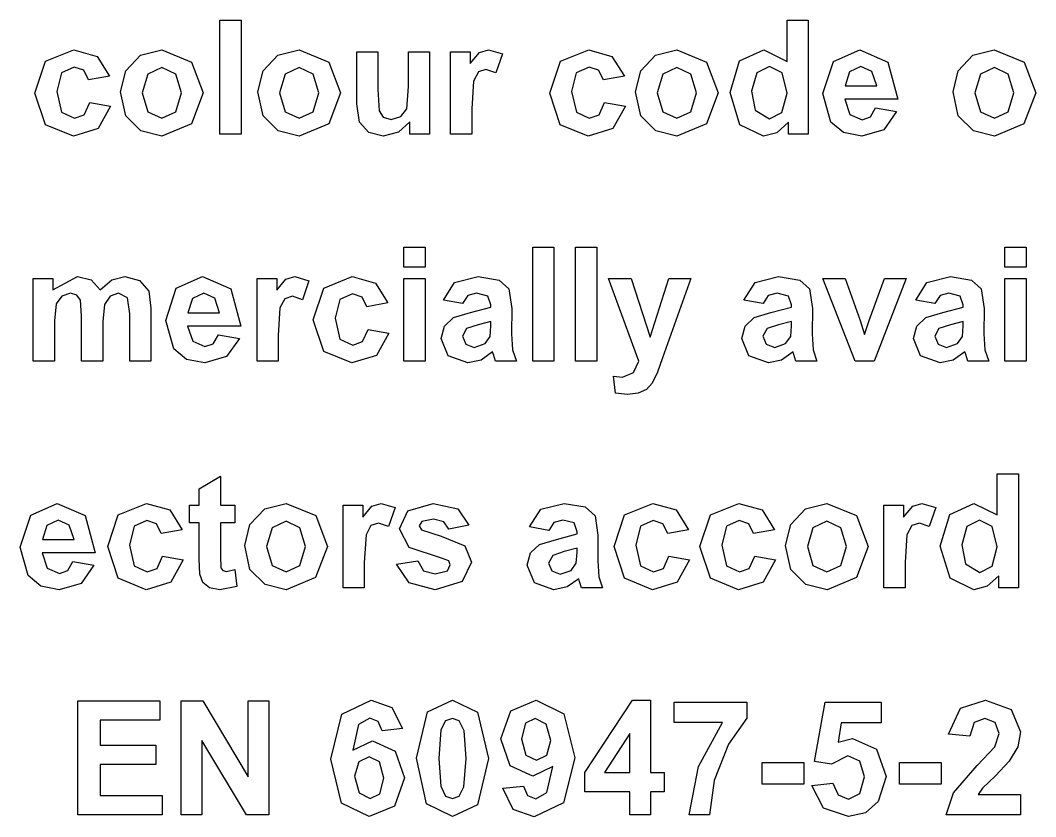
# Model space of a CAD drawing. Extents: x 22 to 299, y 7 to 289.
# Drawn here: x 174.45 to 192.45, y 126.12 to 140.24 of the extents above; entities that cross this region are included whole.
import ezdxf

# ---------------------------------------------------------------- set-up
doc = ezdxf.new("R2010")
doc.units = 0

msp = doc.modelspace()

# ---------------------------------------------------------------- linework, layer by layer
at = {"layer": 'Layer 1'}
for p, q in [((177.991035, 138.224), (177.991035, 140.244202)), ((177.991035, 140.244202), (178.366646, 140.244202)), ((178.366646, 140.244202), (178.366646, 138.224)), ((188.044354, 139.516598), (188.044354, 140.244202)), ((188.044354, 140.244202), (188.419965, 140.244202)), ((188.419965, 140.244202), (188.419965, 138.224)), ((174.89924, 139.517976), (175.401838, 139.720548)), ((175.401838, 139.720548), (175.813539, 139.604793)), ((176.584395, 139.625463), (176.962679, 139.720548)), ((176.962679, 139.720548), (177.490673, 139.504196)), ((179.018077, 139.625463), (179.396361, 139.720548)), ((179.396361, 139.720548), (179.924355, 139.504196)), ((180.416697, 138.761434), (180.416697, 139.687475)), ((180.416697, 139.687475), (180.792308, 139.687475)), ((180.792308, 139.687475), (180.792308, 139.014993)), ((181.332334, 139.070114), (181.332334, 139.687475)), ((181.332334, 139.687475), (181.707945, 139.687475)), ((181.707945, 139.687475), (181.707945, 138.224)), ((182.081319, 138.224), (182.081319, 139.687475)), ((182.081319, 139.687475), (182.430197, 139.687475)), ((182.430197, 139.687475), (182.430197, 139.479391)), ((182.430197, 139.479391), (182.5906, 139.673695)), ((182.5906, 139.673695), (182.753677, 139.720548)), ((182.753677, 139.720548), (183.000965, 139.647512)), ((184.02623, 139.517976), (184.528827, 139.720548)), ((184.528827, 139.720548), (184.940529, 139.604793)), ((185.711384, 139.625463), (186.089669, 139.720548)), ((186.089669, 139.720548), (186.617663, 139.504196)), ((187.203573, 139.526245), (187.632652, 139.720548)), ((187.632652, 139.720548), (188.044354, 139.516598)), ((188.865523, 139.513842), (189.332029, 139.720548)), ((189.332029, 139.720548), (189.831952, 139.504196)), ((191.339789, 139.625463), (191.718074, 139.720548)), ((191.718074, 139.720548), (192.246068, 139.504196)), ((174.71344, 138.954359), (174.89924, 139.517976)), ((175.813539, 139.604793), (176.034094, 139.254771)), ((176.323739, 139.349856), (176.584395, 139.625463)), ((177.490673, 139.504196), (177.696524, 138.959872)), ((178.757421, 139.349856), (179.018077, 139.625463)), ((179.924355, 139.504196), (180.130206, 138.959872)), ((183.000965, 139.647512), (182.884673, 139.309893)), ((183.84043, 138.954359), (184.02623, 139.517976)), ((184.940529, 139.604793), (185.161084, 139.254771)), ((185.450729, 139.349856), (185.711384, 139.625463)), ((186.617663, 139.504196), (186.823514, 138.959872)), ((187.033813, 138.96125), (187.203573, 139.526245)), ((188.681059, 138.944713), (188.865523, 139.513842)), ((189.831952, 139.504196), (190.007059, 138.844116)), ((191.079134, 139.349856), (191.339789, 139.625463)), ((192.246068, 139.504196), (192.451919, 138.959872)), ((175.182619, 139.315405), (175.099744, 138.98192)), ((175.407184, 139.416002), (175.182619, 139.315405)), ((175.578281, 139.358124), (175.407184, 139.416002)), ((175.663829, 139.18587), (175.578281, 139.358124)), ((176.231507, 138.976408), (176.323739, 139.349856)), ((176.964016, 139.404977), (176.716727, 139.289222)), ((177.209967, 139.289222), (176.964016, 139.404977)), ((178.66519, 138.976408), (178.757421, 139.349856)), ((179.397698, 139.404977), (179.150409, 139.289222)), ((179.643649, 139.289222), (179.397698, 139.404977)), ((182.57456, 139.327807), (182.487674, 139.166577)), ((182.708229, 139.373283), (182.57456, 139.327807)), ((182.884673, 139.309893), (182.708229, 139.373283)), ((184.30961, 139.315405), (184.226734, 138.98192)), ((184.534174, 139.416002), (184.30961, 139.315405)), ((184.705271, 139.358124), (184.534174, 139.416002)), ((184.790819, 139.18587), (184.705271, 139.358124)), ((185.358497, 138.976408), (185.450729, 139.349856)), ((186.091006, 139.404977), (185.843717, 139.289222)), ((186.336957, 139.289222), (186.091006, 139.404977)), ((187.507003, 139.314027), (187.417444, 138.987432)), ((187.731568, 139.42427), (187.507003, 139.314027)), ((187.957469, 139.312649), (187.731568, 139.42427)), ((188.045691, 138.950225), (187.957469, 139.312649)), ((189.151577, 139.331941), (189.072712, 139.081139)), ((189.354755, 139.42427), (189.151577, 139.331941)), ((189.549912, 139.336076), (189.354755, 139.42427)), ((189.634124, 139.081139), (189.549912, 139.336076)), ((190.986902, 138.976408), (191.079134, 139.349856)), ((191.71941, 139.404977), (191.472122, 139.289222)), ((191.965362, 139.289222), (191.71941, 139.404977)), ((176.034094, 139.254771), (175.663829, 139.18587)), ((176.034094, 139.254771), (176.034094, 139.254771)), ((176.716727, 139.289222), (176.616475, 138.955737)), ((177.31022, 138.958494), (177.209967, 139.289222)), ((179.150409, 139.289222), (179.050157, 138.955737)), ((179.743902, 138.958494), (179.643649, 139.289222)), ((182.487674, 139.166577), (182.45693, 138.675996)), ((185.161084, 139.254771), (184.790819, 139.18587)), ((185.161084, 139.254771), (185.161084, 139.254771)), ((185.843717, 139.289222), (185.743465, 138.955737)), ((186.437209, 138.958494), (186.336957, 139.289222)), ((191.472122, 139.289222), (191.37187, 138.955737)), ((192.065614, 138.958494), (191.965362, 139.289222)), ((174.897904, 138.393499), (174.71344, 138.954359)), ((175.099744, 138.98192), (175.183956, 138.613984)), ((176.323739, 138.547839), (176.231507, 138.976408)), ((176.231507, 138.976408), (176.231507, 138.976408)), ((176.616475, 138.955737), (176.716727, 138.622253)), ((176.616475, 138.955737), (176.616475, 138.955737)), ((177.209967, 138.622253), (177.31022, 138.958494)), ((177.696524, 138.959872), (177.488, 138.408657)), ((178.757421, 138.547839), (178.66519, 138.976408)), ((178.66519, 138.976408), (178.66519, 138.976408)), ((179.050157, 138.955737), (179.150409, 138.622253)), ((179.050157, 138.955737), (179.050157, 138.955737)), ((179.643649, 138.622253), (179.743902, 138.958494)), ((180.130206, 138.959872), (179.921682, 138.408657)), ((180.792308, 139.014993), (180.81236, 138.636033)), ((181.304263, 138.674618), (181.332334, 139.070114)), ((184.024893, 138.393499), (183.84043, 138.954359)), ((184.226734, 138.98192), (184.310946, 138.613984)), ((185.450729, 138.547839), (185.358497, 138.976408)), ((185.358497, 138.976408), (185.358497, 138.976408)), ((185.743465, 138.955737), (185.843717, 138.622253)), ((185.743465, 138.955737), (185.743465, 138.955737)), ((186.336957, 138.622253), (186.437209, 138.958494)), ((186.823514, 138.959872), (186.61499, 138.408657)), ((187.207584, 138.393499), (187.033813, 138.96125)), ((187.417444, 138.987432), (187.480269, 138.648435)), ((187.417444, 138.987432), (187.417444, 138.987432)), ((187.954796, 138.60985), (188.045691, 138.950225)), ((189.072712, 139.081139), (189.634124, 139.081139)), ((191.079134, 138.547839), (190.986902, 138.976408)), ((190.986902, 138.976408), (190.986902, 138.976408)), ((191.37187, 138.955737), (191.472122, 138.622253)), ((191.37187, 138.955737), (191.37187, 138.955737)), ((191.965362, 138.622253), (192.065614, 138.958494)), ((192.451919, 138.959872), (192.243395, 138.408657)), ((175.587638, 138.568509), (175.68388, 138.784861)), ((175.68388, 138.784861), (176.052807, 138.720093)), ((184.714628, 138.568509), (184.81087, 138.784861)), ((184.81087, 138.784861), (185.179797, 138.720093)), ((188.821412, 138.440352), (188.681059, 138.944713)), ((190.007059, 138.844116), (189.066027, 138.844116)), ((189.066027, 138.844116), (189.156922, 138.575399)), ((175.183956, 138.613984), (175.412531, 138.506498)), ((176.052807, 138.720093), (175.832253, 138.324597)), ((176.716727, 138.622253), (176.964016, 138.506498)), ((176.964016, 138.506498), (177.209967, 138.622253)), ((179.150409, 138.622253), (179.397698, 138.506498)), ((179.397698, 138.506498), (179.643649, 138.622253)), ((180.467491, 138.437596), (180.416697, 138.761434)), ((180.81236, 138.636033), (180.888551, 138.52579)), ((181.200001, 138.53957), (181.304263, 138.674618)), ((182.45693, 138.675996), (182.456931, 138.224)), ((184.310946, 138.613984), (184.539521, 138.506498)), ((185.179797, 138.720093), (184.959243, 138.324597)), ((185.843717, 138.622253), (186.091006, 138.506498)), ((186.091006, 138.506498), (186.336957, 138.622253)), ((187.480269, 138.648435), (187.734241, 138.496851)), ((187.734241, 138.496851), (187.954796, 138.60985)), ((189.521839, 138.529924), (189.612735, 138.689776)), ((189.612735, 138.689776), (189.987009, 138.625009)), ((189.612735, 138.689776), (189.612735, 138.689776)), ((189.987009, 138.625009), (189.758434, 138.30117)), ((191.472122, 138.622253), (191.71941, 138.506498)), ((191.71941, 138.506498), (191.965362, 138.622253)), ((175.412531, 138.506498), (175.587638, 138.568509)), ((176.592415, 138.281878), (176.323739, 138.547839)), ((177.488, 138.408657), (176.965352, 138.190927)), ((179.026097, 138.281878), (178.757421, 138.547839)), ((179.921682, 138.408657), (179.399034, 138.190927)), ((180.631905, 138.255695), (180.467491, 138.437596)), ((180.888551, 138.52579), (181.027568, 138.485827)), ((181.027568, 138.485827), (181.200001, 138.53957)), ((181.359066, 138.443108), (181.154552, 138.258451)), ((181.359066, 138.224), (181.359066, 138.443108)), ((184.539521, 138.506498), (184.714628, 138.568509)), ((185.719405, 138.281878), (185.450729, 138.547839)), ((186.61499, 138.408657), (186.092342, 138.190927)), ((188.071088, 138.438974), (187.865237, 138.251561)), ((188.071088, 138.224), (188.071088, 138.438974)), ((189.047313, 138.253283), (188.821412, 138.440352)), ((189.156922, 138.575399), (189.373466, 138.480315)), ((189.373466, 138.480315), (189.521839, 138.529924)), ((191.347809, 138.281878), (191.079134, 138.547839)), ((192.243395, 138.408657), (191.720747, 138.190927)), ((175.395154, 138.190927), (174.897904, 138.393499)), ((175.832253, 138.324597), (175.395154, 138.190927)), ((176.965352, 138.190927), (176.592415, 138.281878)), ((179.399034, 138.190927), (179.026097, 138.281878)), ((180.88855, 138.190927), (180.631905, 138.255695)), ((181.154552, 138.258451), (180.88855, 138.190927)), ((184.522144, 138.190927), (184.024893, 138.393499)), ((184.959243, 138.324597), (184.522144, 138.190927)), ((186.092342, 138.190927), (185.719405, 138.281878)), ((187.627305, 138.190927), (187.207584, 138.393499)), ((187.865237, 138.251561), (187.627305, 138.190927)), ((189.369456, 138.190927), (189.047313, 138.253283)), ((189.758434, 138.30117), (189.369456, 138.190927)), ((191.720747, 138.190927), (191.347809, 138.281878)), ((178.366646, 138.224), (177.991035, 138.224)), ((181.707945, 138.224), (181.359066, 138.224)), ((182.456931, 138.224), (182.081319, 138.224)), ((188.419965, 138.224), (188.071088, 138.224)), ((181.25264, 135.864912), (181.25264, 136.223202)), ((181.25264, 136.223202), (181.628251, 136.223202)), ((181.628251, 136.223202), (181.628251, 135.864912)), ((183.535756, 134.203), (183.535756, 136.223202)), ((183.535756, 136.223202), (183.911367, 136.223202)), ((183.911367, 136.223202), (183.911367, 134.203)), ((184.296795, 134.203), (184.296795, 136.223202)), ((184.296795, 136.223202), (184.672406, 136.223202)), ((184.672406, 136.223202), (184.672406, 134.203)), ((191.907182, 135.864912), (191.907182, 136.223202)), ((191.907182, 136.223202), (192.282793, 136.223202)), ((192.282793, 136.223202), (192.282793, 135.864912)), ((181.628251, 135.864912), (181.25264, 135.864912)), ((192.282793, 135.864912), (191.907182, 135.864912)), ((174.681824, 134.203), (174.681825, 135.666475)), ((174.681825, 135.666475), (175.028029, 135.666475)), ((175.028029, 135.46666), (175.470475, 135.699548)), ((175.028029, 135.666475), (175.028029, 135.46666)), ((175.470475, 135.699548), (175.70707, 135.64167)), ((175.70707, 135.64167), (175.871483, 135.46666)), ((175.871483, 135.46666), (176.073324, 135.64167)), ((176.073324, 135.64167), (176.304572, 135.699548)), ((176.304572, 135.699548), (176.569238, 135.633402)), ((176.569238, 135.633402), (176.730977, 135.441855)), ((177.218433, 135.492842), (177.684939, 135.699548)), ((177.684939, 135.699548), (178.184862, 135.483196)), ((178.649615, 134.203), (178.649615, 135.666475)), ((178.649615, 135.666475), (178.998492, 135.666475)), ((178.998492, 135.666475), (178.998492, 135.458391)), ((178.998492, 135.458391), (179.158895, 135.652695)), ((179.158895, 135.652695), (179.321972, 135.699548)), ((179.321972, 135.699548), (179.56926, 135.626512)), ((179.56926, 135.626512), (179.452968, 135.288893)), ((179.833487, 135.496976), (180.336084, 135.699548)), ((180.336084, 135.699548), (180.747786, 135.583793)), ((180.747786, 135.583793), (180.96834, 135.233771)), ((181.25264, 134.203), (181.25264, 135.666475)), ((181.25264, 135.666475), (181.628251, 135.666475)), ((181.628251, 135.666475), (181.628251, 134.203)), ((181.953527, 135.283381), (182.151358, 135.597573)), ((182.151358, 135.597573), (182.568406, 135.699548)), ((182.568406, 135.699548), (182.942681, 135.637536)), ((182.942681, 135.637536), (183.115114, 135.481818)), ((184.880053, 135.666475), (185.279725, 135.666475)), ((185.420076, 134.198866), (184.880053, 135.666475)), ((185.279725, 135.666475), (185.619245, 134.627435)), ((185.619245, 134.627435), (185.950745, 135.666475)), ((186.339723, 135.666475), (185.838463, 134.258121)), ((185.950745, 135.666475), (186.339723, 135.666475)), ((187.280798, 135.283381), (187.478629, 135.597573)), ((187.478629, 135.597573), (187.895678, 135.699548)), ((187.895678, 135.699548), (188.269952, 135.637536)), ((188.269952, 135.637536), (188.442386, 135.481818)), ((189.253342, 134.203), (188.681237, 135.666475)), ((188.681237, 135.666475), (189.075562, 135.666475)), ((189.075562, 135.666475), (189.342901, 134.919579)), ((189.499294, 134.919579), (189.769306, 135.666475)), ((190.155611, 135.666475), (189.591525, 134.203)), ((189.769306, 135.666475), (190.155611, 135.666475)), ((190.324953, 135.283381), (190.522784, 135.597573)), ((190.522784, 135.597573), (190.939833, 135.699548)), ((190.939833, 135.699548), (191.314107, 135.637536)), ((191.314107, 135.637536), (191.486541, 135.481818)), ((191.907182, 134.203), (191.907182, 135.666475)), ((191.907182, 135.666475), (192.282793, 135.666475)), ((192.282793, 135.666475), (192.282793, 134.203)), ((175.187094, 135.355038), (175.086842, 135.215857)), ((175.343488, 135.40327), (175.187094, 135.355038)), ((175.457106, 135.372953), (175.343488, 135.40327)), ((175.519931, 135.280625), (175.457106, 135.372953)), ((176.04659, 135.353661), (175.946338, 135.207589)), ((176.194963, 135.40327), (176.04659, 135.353661)), ((176.355367, 135.320588), (176.194963, 135.40327)), ((176.730977, 135.441855), (176.769742, 135.138687)), ((177.033969, 134.923713), (177.218433, 135.492842)), ((177.707665, 135.40327), (177.504487, 135.310941)), ((177.902822, 135.315076), (177.707665, 135.40327)), ((178.184862, 135.483196), (178.359969, 134.823116)), ((179.276525, 135.352283), (179.142855, 135.306807)), ((179.452968, 135.288893), (179.276525, 135.352283)), ((179.647687, 134.933359), (179.833487, 135.496976)), ((180.341431, 135.395002), (180.116866, 135.294405)), ((180.512527, 135.337124), (180.341431, 135.395002)), ((182.385279, 135.361929), (182.294384, 135.219991)), ((182.541673, 135.40327), (182.385279, 135.361929)), ((182.743514, 135.355039), (182.541673, 135.40327)), ((182.796981, 135.196564), (182.743514, 135.355039)), ((183.115114, 135.481818), (183.165909, 135.135931)), ((187.712551, 135.361929), (187.621656, 135.219991)), ((187.868944, 135.40327), (187.712551, 135.361929)), ((188.070785, 135.355039), (187.868944, 135.40327)), ((188.124253, 135.196564), (188.070785, 135.355039)), ((188.442386, 135.481818), (188.49318, 135.135931)), ((190.756706, 135.361929), (190.665811, 135.219991)), ((190.913099, 135.40327), (190.756706, 135.361929)), ((191.11494, 135.355039), (190.913099, 135.40327)), ((191.168408, 135.196564), (191.11494, 135.355039)), ((191.486541, 135.481818), (191.537335, 135.135931)), ((175.086842, 135.215857), (175.057435, 134.914067)), ((175.539983, 135.005017), (175.519931, 135.280625)), ((175.946338, 135.207589), (175.915593, 134.905799)), ((176.39413, 135.039468), (176.355367, 135.320588)), ((177.504487, 135.310941), (177.425622, 135.060139)), ((177.987034, 135.060139), (177.902822, 135.315076)), ((179.142855, 135.306807), (179.05597, 135.145577)), ((180.116866, 135.294405), (180.033991, 134.96092)), ((180.598076, 135.16487), (180.512527, 135.337124)), ((180.96834, 135.233771), (180.598076, 135.16487)), ((180.96834, 135.233771), (180.96834, 135.233771)), ((182.294384, 135.219991), (181.953527, 135.283381)), ((182.294384, 135.219991), (182.294384, 135.219991)), ((182.796981, 135.157979), (182.796981, 135.196564)), ((187.621655, 135.219991), (187.280798, 135.283381)), ((187.621656, 135.219991), (187.621655, 135.219991)), ((188.124253, 135.157979), (188.124253, 135.196564)), ((190.66581, 135.219991), (190.324953, 135.283381)), ((190.665811, 135.219991), (190.66581, 135.219991)), ((191.168408, 135.157979), (191.168408, 135.196564)), ((175.539983, 134.203), (175.539983, 135.005017)), ((176.39413, 134.203), (176.39413, 135.039468)), ((176.769742, 135.138687), (176.769742, 134.203)), ((177.425622, 135.060139), (177.987034, 135.060139)), ((179.05597, 135.145577), (179.025225, 134.654996)), ((182.132644, 134.971944), (182.432064, 135.062895)), ((182.432064, 135.062895), (182.796981, 135.157979)), ((183.165909, 135.135931), (183.161898, 134.683935)), ((187.459916, 134.971944), (187.759335, 135.062895)), ((187.759335, 135.062895), (188.124253, 135.157979)), ((188.49318, 135.135931), (188.489169, 134.683935)), ((190.504071, 134.971944), (190.80349, 135.062895)), ((190.80349, 135.062895), (191.168408, 135.157979)), ((191.537335, 135.135931), (191.533324, 134.683935)), ((175.057435, 134.914067), (175.057435, 134.203)), ((175.915593, 134.905799), (175.915593, 134.203)), ((177.174322, 134.419352), (177.033969, 134.923713)), ((178.359969, 134.823116), (177.418937, 134.823116)), ((177.418937, 134.823116), (177.509832, 134.554399)), ((179.83215, 134.372499), (179.647687, 134.933359)), ((180.033991, 134.96092), (180.118203, 134.592984)), ((181.914763, 134.602631), (181.972241, 134.823116)), ((181.972241, 134.823116), (182.132644, 134.971944)), ((182.568406, 134.846543), (182.363892, 134.779019)), ((182.796981, 134.905799), (182.568406, 134.846543)), ((182.782277, 134.639838), (182.796981, 134.828629)), ((182.796981, 134.828629), (182.796981, 134.905799)), ((187.242035, 134.602631), (187.299512, 134.823116)), ((187.299512, 134.823116), (187.459916, 134.971944)), ((187.895678, 134.846543), (187.691164, 134.779019)), ((188.124252, 134.905799), (187.895678, 134.846543)), ((188.109549, 134.639838), (188.124252, 134.828629)), ((188.124252, 134.828629), (188.124252, 134.905799)), ((189.342901, 134.919579), (189.420429, 134.670154)), ((189.459193, 134.795556), (189.499294, 134.919579)), ((190.28619, 134.602631), (190.343667, 134.823116)), ((190.343667, 134.823116), (190.504071, 134.971944)), ((190.939833, 134.846543), (190.735319, 134.779019)), ((191.168408, 134.905799), (190.939833, 134.846543)), ((191.153704, 134.639838), (191.168408, 134.828629)), ((191.168408, 134.828629), (191.168408, 134.905799)), ((177.874749, 134.508924), (177.965645, 134.668776)), ((177.965645, 134.668776), (178.339919, 134.604009)), ((177.965645, 134.668776), (177.965645, 134.668776)), ((179.025225, 134.654996), (179.025226, 134.203)), ((180.521885, 134.547509), (180.618126, 134.763861)), ((180.618126, 134.763861), (180.987054, 134.699093)), ((180.987054, 134.699093), (180.766499, 134.303597)), ((182.363892, 134.779019), (182.290374, 134.642594)), ((182.290374, 134.642594), (182.349189, 134.502034)), ((182.692719, 134.51168), (182.782277, 134.639838)), ((183.161898, 134.683935), (183.179275, 134.398681)), ((187.691164, 134.779019), (187.617645, 134.642594)), ((187.617645, 134.642594), (187.67646, 134.502034)), ((188.01999, 134.51168), (188.109549, 134.639838)), ((188.489169, 134.683935), (188.506547, 134.398681)), ((189.420429, 134.670154), (189.459193, 134.795556)), ((190.735319, 134.779019), (190.6618, 134.642594)), ((190.6618, 134.642594), (190.720615, 134.502034)), ((191.064145, 134.51168), (191.153704, 134.639838)), ((191.533324, 134.683935), (191.550702, 134.398681)), ((177.509832, 134.554399), (177.726376, 134.459315)), ((177.726376, 134.459315), (177.874749, 134.508924)), ((178.339919, 134.604009), (178.111344, 134.28017)), ((180.118203, 134.592984), (180.346778, 134.485498)), ((180.346778, 134.485498), (180.521885, 134.547509)), ((182.040412, 134.292572), (181.914763, 134.602631)), ((182.349189, 134.502034), (182.498898, 134.442778)), ((182.498898, 134.442778), (182.692719, 134.51168)), ((187.367684, 134.292572), (187.242035, 134.602631)), ((187.67646, 134.502034), (187.82617, 134.442778)), ((187.82617, 134.442778), (188.01999, 134.51168)), ((190.411839, 134.292572), (190.28619, 134.602631)), ((190.720615, 134.502034), (190.870325, 134.442778)), ((190.870325, 134.442778), (191.064145, 134.51168)), ((177.400223, 134.232283), (177.174322, 134.419352)), ((178.111344, 134.28017), (177.722366, 134.169927)), ((180.329401, 134.169927), (179.83215, 134.372499)), ((180.766499, 134.303597), (180.329401, 134.169927)), ((182.386616, 134.169927), (182.040412, 134.292572)), ((182.826389, 134.362852), (182.620538, 134.218158)), ((182.839755, 134.317377), (182.826389, 134.362852)), ((182.875846, 134.203), (182.839755, 134.317377)), ((183.179275, 134.398681), (183.247447, 134.203)), ((187.713888, 134.169927), (187.367684, 134.292572)), ((188.15366, 134.362852), (187.947809, 134.218158)), ((188.167027, 134.317377), (188.15366, 134.362852)), ((188.203118, 134.203), (188.167027, 134.317377)), ((188.506547, 134.398681), (188.574718, 134.203)), ((190.758043, 134.169927), (190.411839, 134.292572)), ((191.197815, 134.362852), (190.991964, 134.218158)), ((191.211182, 134.317377), (191.197815, 134.362852)), ((191.247273, 134.203), (191.211182, 134.317377)), ((191.550702, 134.398681), (191.618873, 134.203)), ((175.057435, 134.203), (174.681824, 134.203)), ((175.915593, 134.203), (175.539983, 134.203)), ((176.769742, 134.203), (176.39413, 134.203)), ((177.722366, 134.169927), (177.400223, 134.232283)), ((179.025226, 134.203), (178.649615, 134.203)), ((181.628251, 134.203), (181.25264, 134.203)), ((182.620538, 134.218158), (182.386616, 134.169927)), ((183.247447, 134.203), (182.875846, 134.203)), ((183.911367, 134.203), (183.535756, 134.203)), ((184.672406, 134.203), (184.296795, 134.203)), ((185.323835, 133.997673), (185.420076, 134.198866)), ((185.838463, 134.258121), (185.748904, 134.003185)), ((187.947809, 134.218158), (187.713888, 134.169927)), ((188.574718, 134.203), (188.203118, 134.203)), ((189.591525, 134.203), (189.253342, 134.203)), ((190.991964, 134.218158), (190.758043, 134.169927)), ((191.618873, 134.203), (191.247273, 134.203)), ((192.282793, 134.203), (191.907182, 134.203)), ((185.004366, 133.632493), (184.970947, 133.935661)), ((184.970947, 133.935661), (185.130014, 133.917746)), ((185.130014, 133.917746), (185.323835, 133.997673)), ((185.748904, 134.003185), (185.653999, 133.807503)), ((185.653999, 133.807503), (185.551073, 133.698639)), ((185.2169, 133.609066), (185.004366, 133.632493)), ((185.408047, 133.632493), (185.2169, 133.609066)), ((185.551073, 133.698639), (185.408047, 133.632493)), ((177.625031, 131.935241), (178.001979, 132.161239)), ((178.001979, 132.161239), (178.001979, 131.644475)), ((191.770037, 131.473598), (191.770037, 132.201202)), ((191.770037, 132.201202), (192.145648, 132.201202)), ((192.145648, 132.201202), (192.145648, 130.181)), ((177.625031, 131.644475), (177.625031, 131.935241)), ((174.638354, 131.470842), (175.104861, 131.677548)), ((175.104861, 131.677548), (175.604784, 131.461196)), ((176.188501, 131.474976), (176.691098, 131.677548)), ((176.691098, 131.677548), (177.1028, 131.561793)), ((177.452598, 131.335795), (177.452598, 131.644475)), ((177.452598, 131.644475), (177.625031, 131.644475)), ((178.001979, 131.644475), (178.258624, 131.644475)), ((178.258624, 131.644475), (178.258624, 131.335795)), ((178.524604, 131.306856), (178.785259, 131.582463)), ((178.785259, 131.582463), (179.163544, 131.677548)), ((179.163544, 131.677548), (179.691538, 131.461196)), ((180.175861, 130.181), (180.175861, 131.644475)), ((180.175861, 131.644475), (180.524738, 131.644475)), ((180.524738, 131.644475), (180.524738, 131.436391)), ((180.524738, 131.436391), (180.685141, 131.630695)), ((180.685141, 131.630695), (180.848218, 131.677548)), ((180.848218, 131.677548), (181.095506, 131.604512)), ((181.095506, 131.604512), (180.979214, 131.266893)), ((181.322307, 131.548012), (181.77411, 131.677548)), ((181.77411, 131.677548), (182.207199, 131.579707)), ((182.207199, 131.579707), (182.402356, 131.290319)), ((183.479774, 131.261381), (183.677604, 131.575573)), ((183.677604, 131.575573), (184.094653, 131.677548)), ((184.094653, 131.677548), (184.468927, 131.615536)), ((184.468927, 131.615536), (184.641361, 131.459818)), ((185.164928, 131.474976), (185.667525, 131.677548)), ((185.667525, 131.677548), (186.079227, 131.561793)), ((186.687006, 131.474976), (187.189602, 131.677548)), ((187.189602, 131.677548), (187.601304, 131.561793)), ((188.111504, 131.306856), (188.37216, 131.582463)), ((188.37216, 131.582463), (188.750444, 131.677548)), ((188.750444, 131.677548), (189.278438, 131.461196)), ((189.76276, 130.181), (189.76276, 131.644475)), ((189.76276, 131.644475), (190.111637, 131.644475)), ((190.111637, 131.644475), (190.111637, 131.436391)), ((190.111637, 131.436391), (190.27204, 131.630695)), ((190.27204, 131.630695), (190.435117, 131.677548)), ((190.435117, 131.677548), (190.682405, 131.604512)), ((190.682405, 131.604512), (190.566113, 131.266893)), ((190.929256, 131.483245), (191.358335, 131.677548)), ((191.358335, 131.677548), (191.770037, 131.473598)), ((174.453891, 130.901713), (174.638354, 131.470842)), ((175.604784, 131.461196), (175.779891, 130.801116)), ((176.002701, 130.911359), (176.188501, 131.474976)), ((177.1028, 131.561793), (177.323355, 131.211771)), ((179.691538, 131.461196), (179.897389, 130.916872)), ((181.176607, 131.228308), (181.322307, 131.548012)), ((181.780793, 131.399184), (181.568259, 131.356465)), ((181.961247, 131.353709), (181.780793, 131.399184)), ((184.641361, 131.459818), (184.692155, 131.113931)), ((184.979127, 130.911359), (185.164928, 131.474976)), ((186.079227, 131.561793), (186.299781, 131.211771)), ((186.501205, 130.911359), (186.687006, 131.474976)), ((187.601304, 131.561793), (187.821859, 131.211771)), ((189.278438, 131.461196), (189.484289, 130.916872)), ((190.759496, 130.91825), (190.929256, 131.483245)), ((174.924405, 131.288941), (174.84554, 131.038139)), ((175.127583, 131.38127), (174.924405, 131.288941)), ((175.32274, 131.293076), (175.127583, 131.38127)), ((175.406952, 131.038139), (175.32274, 131.293076)), ((176.47188, 131.272405), (176.389005, 130.93892)), ((176.696445, 131.373002), (176.47188, 131.272405)), ((176.867542, 131.315124), (176.696445, 131.373002)), ((176.953091, 131.14287), (176.867542, 131.315124)), ((177.323355, 131.211771), (176.953091, 131.14287)), ((177.323355, 131.211771), (177.323355, 131.211771)), ((177.625031, 131.335795), (177.452598, 131.335795)), ((177.625031, 130.697764), (177.625031, 131.335795)), ((178.258624, 131.335795), (178.001978, 131.335795)), ((178.001978, 131.335795), (178.001978, 130.745995)), ((178.432372, 130.933408), (178.524604, 131.306856)), ((178.917592, 131.246222), (178.81734, 130.912737)), ((179.164881, 131.361977), (178.917592, 131.246222)), ((179.410832, 131.246222), (179.164881, 131.361977)), ((179.511084, 130.915494), (179.410832, 131.246222)), ((180.669101, 131.284807), (180.582216, 131.123577)), ((180.80277, 131.330283), (180.669101, 131.284807)), ((180.979214, 131.266893), (180.80277, 131.330283)), ((181.345031, 130.898957), (181.176607, 131.228308)), ((181.568259, 131.356465), (181.525485, 131.277917)), ((181.525485, 131.277917), (181.562912, 131.207637)), ((181.562912, 131.207637), (181.913126, 131.098772)), ((182.048132, 131.222796), (181.961247, 131.353709)), ((182.402356, 131.290319), (182.048132, 131.222796)), ((183.820631, 131.197991), (183.479774, 131.261381)), ((183.911526, 131.339929), (183.820631, 131.197991)), ((184.06792, 131.38127), (183.911526, 131.339929)), ((184.26976, 131.333039), (184.06792, 131.38127)), ((184.323228, 131.174564), (184.26976, 131.333039)), ((185.448307, 131.272405), (185.365432, 130.93892)), ((185.672872, 131.373002), (185.448307, 131.272405)), ((185.843968, 131.315124), (185.672872, 131.373002)), ((185.929517, 131.14287), (185.843968, 131.315124)), ((186.299781, 131.211771), (185.929517, 131.14287)), ((186.299781, 131.211771), (186.299781, 131.211771)), ((186.970385, 131.272405), (186.88751, 130.93892)), ((187.194949, 131.373002), (186.970385, 131.272405)), ((187.366046, 131.315124), (187.194949, 131.373002)), ((187.451594, 131.14287), (187.366046, 131.315124)), ((187.821859, 131.211771), (187.451594, 131.14287)), ((187.821859, 131.211771), (187.821859, 131.211771)), ((188.019273, 130.933408), (188.111504, 131.306856)), ((188.504492, 131.246222), (188.40424, 130.912737)), ((188.751781, 131.361977), (188.504492, 131.246222)), ((188.997733, 131.246222), (188.751781, 131.361977)), ((189.097984, 130.915494), (188.997733, 131.246222)), ((190.256, 131.284807), (190.169115, 131.123577)), ((190.389669, 131.330283), (190.256, 131.284807)), ((190.566113, 131.266893), (190.389669, 131.330283)), ((191.232686, 131.271027), (191.143127, 130.944432)), ((191.457251, 131.38127), (191.232686, 131.271027)), ((191.683152, 131.269649), (191.457251, 131.38127)), ((191.771373, 130.907225), (191.683152, 131.269649)), ((174.84554, 131.038139), (175.406952, 131.038139)), ((180.582216, 131.123577), (180.551471, 130.632996)), ((181.913126, 131.098772), (182.332848, 130.926518)), ((183.658891, 130.949944), (183.958311, 131.040895)), ((183.820631, 131.197991), (183.820631, 131.197991)), ((183.958311, 131.040895), (184.323228, 131.135979)), ((184.323228, 131.135979), (184.323228, 131.174564)), ((184.692155, 131.113931), (184.688144, 130.661935)), ((190.169115, 131.123577), (190.13837, 130.632996)), ((174.594244, 130.397352), (174.453891, 130.901713)), ((176.187165, 130.350499), (176.002701, 130.911359)), ((176.389005, 130.93892), (176.473217, 130.570984)), ((178.524604, 130.504839), (178.432372, 130.933408)), ((178.432372, 130.933408), (178.432372, 130.933408)), ((178.81734, 130.912737), (178.917592, 130.579253)), ((178.81734, 130.912737), (178.81734, 130.912737)), ((179.410832, 130.579253), (179.511084, 130.915494)), ((179.897389, 130.916872), (179.688865, 130.365657)), ((181.921146, 130.710166), (181.345031, 130.898957)), ((182.332848, 130.926518), (182.450477, 130.638508)), ((183.498488, 130.801116), (183.658891, 130.949944)), ((184.323228, 130.883799), (184.094653, 130.824543)), ((184.323228, 130.806629), (184.323228, 130.883799)), ((185.163591, 130.350499), (184.979127, 130.911359)), ((185.365432, 130.93892), (185.449644, 130.570984)), ((186.685669, 130.350499), (186.501205, 130.911359)), ((186.88751, 130.93892), (186.971721, 130.570984)), ((188.111504, 130.504839), (188.019273, 130.933408)), ((188.019273, 130.933408), (188.019273, 130.933408)), ((188.40424, 130.912737), (188.504492, 130.579253)), ((188.40424, 130.912737), (188.40424, 130.912737)), ((188.997733, 130.579253), (189.097984, 130.915494)), ((189.484289, 130.916872), (189.275765, 130.365657)), ((190.933266, 130.350499), (190.759496, 130.91825)), ((191.143127, 130.944432), (191.205952, 130.605435)), ((191.143127, 130.944432), (191.143127, 130.944432)), ((191.680478, 130.56685), (191.771373, 130.907225)), ((175.779891, 130.801116), (174.838858, 130.801116)), ((174.838858, 130.801116), (174.929754, 130.532399)), ((176.876899, 130.525509), (176.973141, 130.741861)), ((176.973141, 130.741861), (177.342068, 130.677093)), ((177.342068, 130.677093), (177.121514, 130.281597)), ((177.637061, 130.424912), (177.625031, 130.697764)), ((178.001978, 130.745995), (178.00866, 130.536533)), ((182.046795, 130.659179), (181.921146, 130.710166)), ((183.44101, 130.580631), (183.498488, 130.801116)), ((183.890139, 130.757019), (183.816621, 130.620594)), ((184.094653, 130.824543), (183.890139, 130.757019)), ((184.308524, 130.617838), (184.323228, 130.806629)), ((185.853325, 130.525509), (185.949567, 130.741861)), ((185.949567, 130.741861), (186.318495, 130.677093)), ((186.318495, 130.677093), (186.09794, 130.281597)), ((187.375403, 130.525509), (187.471645, 130.741861)), ((187.471645, 130.741861), (187.840573, 130.677093)), ((187.840573, 130.677093), (187.620018, 130.281597)), ((174.929754, 130.532399), (175.146298, 130.437315)), ((175.146298, 130.437315), (175.294671, 130.486924)), ((175.294671, 130.486924), (175.385566, 130.646776)), ((175.385566, 130.646776), (175.759841, 130.582009)), ((175.385566, 130.646776), (175.385566, 130.646776)), ((175.759841, 130.582009), (175.531266, 130.25817)), ((176.473217, 130.570984), (176.701792, 130.463498)), ((176.701792, 130.463498), (176.876899, 130.525509)), ((178.00866, 130.536533), (178.042079, 130.488302)), ((178.042079, 130.488302), (178.10624, 130.46901)), ((178.10624, 130.46901), (178.257286, 130.506217)), ((178.257286, 130.506217), (178.289368, 130.205805)), ((178.79328, 130.238878), (178.524604, 130.504839)), ((178.917592, 130.579253), (179.164881, 130.463498)), ((179.164881, 130.463498), (179.410832, 130.579253)), ((180.551471, 130.632996), (180.551472, 130.181)), ((181.124476, 130.598545), (181.501424, 130.657801)), ((181.345031, 130.269194), (181.124476, 130.598545)), ((181.124476, 130.598545), (181.124476, 130.598545)), ((181.501424, 130.657801), (181.599002, 130.485546)), ((182.024071, 130.48279), (182.073529, 130.586143)), ((182.073529, 130.586143), (182.046795, 130.659179)), ((182.450477, 130.638508), (182.2874, 130.292621)), ((183.566659, 130.270572), (183.44101, 130.580631)), ((183.816621, 130.620594), (183.875435, 130.480034)), ((184.025145, 130.420778), (184.218966, 130.48968)), ((184.218966, 130.48968), (184.308524, 130.617838)), ((184.688144, 130.661935), (184.705522, 130.376681)), ((185.449644, 130.570984), (185.678219, 130.463498)), ((185.678219, 130.463498), (185.853325, 130.525509)), ((186.971721, 130.570984), (187.200296, 130.463498)), ((187.200296, 130.463498), (187.375403, 130.525509)), ((188.38018, 130.238878), (188.111504, 130.504839)), ((188.504492, 130.579253), (188.751781, 130.463498)), ((188.751781, 130.463498), (188.997733, 130.579253)), ((190.13837, 130.632996), (190.138371, 130.181)), ((191.205952, 130.605435), (191.459924, 130.453851)), ((191.459924, 130.453851), (191.680478, 130.56685)), ((174.820145, 130.210283), (174.594244, 130.397352)), ((176.684415, 130.147927), (176.187165, 130.350499)), ((177.689192, 130.273328), (177.637061, 130.424912)), ((179.688865, 130.365657), (179.166217, 130.147927)), ((181.599002, 130.485546), (181.804853, 130.427669)), ((181.804853, 130.427669), (182.024071, 130.48279)), ((183.875435, 130.480034), (184.025145, 130.420778)), ((184.352635, 130.340852), (184.146784, 130.196158)), ((184.366002, 130.295377), (184.352635, 130.340852)), ((184.705522, 130.376681), (184.773694, 130.181)), ((185.660841, 130.147927), (185.163591, 130.350499)), ((187.182919, 130.147927), (186.685669, 130.350499)), ((189.275765, 130.365657), (188.753117, 130.147927)), ((191.352988, 130.147927), (190.933266, 130.350499)), ((191.796771, 130.395974), (191.59092, 130.208561)), ((191.796771, 130.181), (191.796771, 130.395974)), ((175.142288, 130.147927), (174.820145, 130.210283)), ((175.531266, 130.25817), (175.142288, 130.147927)), ((177.121514, 130.281597), (176.684415, 130.147927)), ((177.809495, 130.182378), (177.689192, 130.273328)), ((177.992622, 130.147927), (177.809495, 130.182378)), ((178.289368, 130.205805), (177.992622, 130.147927)), ((179.166217, 130.147927), (178.79328, 130.238878)), ((180.551472, 130.181), (180.175861, 130.181)), ((181.804854, 130.147927), (181.345031, 130.269194)), ((182.2874, 130.292621), (181.804854, 130.147927)), ((183.912863, 130.147927), (183.566659, 130.270572)), ((184.146784, 130.196158), (183.912863, 130.147927)), ((184.402093, 130.181), (184.366002, 130.295377)), ((184.773694, 130.181), (184.402093, 130.181)), ((186.09794, 130.281597), (185.660841, 130.147927)), ((187.620018, 130.281597), (187.182919, 130.147927)), ((188.753117, 130.147927), (188.38018, 130.238878)), ((190.138371, 130.181), (189.76276, 130.181)), ((191.59092, 130.208561), (191.352988, 130.147927)), ((192.145648, 130.181), (191.796771, 130.181)), ((175.476167, 126.159), (175.476167, 128.179202)), ((175.476167, 128.179202), (176.929154, 128.179202)), ((176.929154, 128.179202), (176.929154, 127.837449)), ((177.306123, 126.159), (177.306123, 128.179202)), ((177.306123, 128.179202), (177.691091, 128.179202)), ((177.691091, 128.179202), (178.493107, 126.830104)), ((178.493107, 126.830104), (178.493107, 128.179202)), ((178.493107, 128.179202), (178.860698, 128.179202)), ((178.860698, 128.179202), (178.860698, 126.159)), ((180.155955, 127.942179), (180.673255, 128.18747)), ((180.673255, 128.18747), (181.042183, 128.057934)), ((181.670012, 127.980764), (182.113795, 128.18747)), ((182.113795, 128.18747), (182.558914, 127.978008)), ((182.113795, 128.18747), (182.113795, 128.18747)), ((183.147979, 127.998679), (183.599782, 128.18747)), ((183.599782, 128.18747), (184.089012, 127.94907)), ((184.457522, 126.904518), (185.30766, 128.18747)), ((185.30766, 128.18747), (185.62312, 128.18747)), ((185.62312, 128.18747), (185.62312, 126.905896)), ((186.045098, 127.791973), (186.045098, 128.151641)), ((186.045098, 128.151641), (187.329661, 128.151641)), ((187.329661, 128.151641), (187.329661, 127.870521)), ((188.529574, 127.100199), (188.722057, 128.151641)), ((188.722057, 128.151641), (189.715221, 128.151641)), ((189.715221, 128.151641), (189.715221, 127.789217)), ((191.118311, 128.048288), (191.559421, 128.18747)), ((191.559421, 128.18747), (192.015233, 128.02624)), ((181.042183, 128.057934), (181.22932, 127.684487)), ((181.477528, 127.159455), (181.670012, 127.980764)), ((182.558914, 127.978008), (182.750061, 127.15532)), ((182.971536, 127.503964), (183.147979, 127.998679)), ((190.90845, 127.589402), (191.118311, 128.048288)), ((192.015233, 128.02624), (192.180983, 127.625231)), ((176.929154, 127.837449), (175.871829, 127.837449)), ((175.871829, 127.837449), (175.871829, 127.389587)), ((179.956787, 127.14154), (180.155955, 127.942179)), ((180.650532, 127.869143), (180.448691, 127.7589)), ((180.796231, 127.814022), (180.650532, 127.869143)), ((180.865739, 127.643145), (180.796231, 127.814022)), ((181.992156, 127.820912), (181.909281, 127.66106)), ((182.113795, 127.866387), (181.992156, 127.820912)), ((182.113798, 127.866387), (182.113795, 127.866387)), ((182.2341, 127.820912), (182.113798, 127.866387)), ((182.322323, 127.643145), (182.2341, 127.820912)), ((183.582405, 127.866387), (183.408634, 127.780949)), ((183.774889, 127.763035), (183.582405, 127.866387)), ((184.089012, 127.94907), (184.280159, 127.167723)), ((186.899245, 127.791973), (186.045098, 127.791973)), ((186.475513, 127.013383), (186.899245, 127.791973)), ((187.329661, 127.870521), (187.006181, 127.407501)), ((189.006773, 127.789217), (188.947959, 127.446086)), ((189.715221, 127.789217), (189.006773, 127.789217)), ((191.362926, 127.793351), (191.282725, 127.550817)), ((191.550064, 127.866387), (191.362926, 127.793351)), ((191.735864, 127.796107), (191.550064, 127.866387)), ((191.804036, 127.59767), (191.735864, 127.796107)), ((180.448691, 127.7589), (180.345765, 127.300014)), ((181.22932, 127.684487), (180.865739, 127.643145)), ((181.22932, 127.684487), (181.22932, 127.684487)), ((181.909281, 127.66106), (181.870516, 127.15532)), ((182.357075, 127.15532), (182.322323, 127.643145)), ((183.408634, 127.780949), (183.340463, 127.503964)), ((183.8591, 127.472269), (183.774889, 127.763035)), ((192.180983, 127.625231), (192.132862, 127.364782)), ((178.4637, 126.159), (177.673714, 127.476403)), ((177.673714, 127.476403), (177.673714, 126.159)), ((180.345765, 127.300014), (180.694643, 127.470891)), ((180.694643, 127.470891), (181.096988, 127.286234)), ((183.138622, 127.024407), (182.971536, 127.503964)), ((183.340463, 127.503964), (183.415318, 127.215954)), ((183.784246, 127.213198), (183.8591, 127.472269)), ((183.8591, 127.472269), (183.8591, 127.472269)), ((185.259539, 127.596292), (184.809073, 126.905896)), ((185.259539, 126.905896), (185.259539, 127.596292)), ((188.947959, 127.446086), (189.204604, 127.510854)), ((189.204604, 127.510854), (189.628336, 127.323441)), ((191.282725, 127.550817), (190.90845, 127.589402)), ((191.726507, 127.360648), (191.804036, 127.59767)), ((175.871829, 127.389587), (176.855636, 127.389587)), ((176.855636, 127.389587), (176.855636, 127.049212)), ((181.096988, 127.286234), (181.265411, 126.809433)), ((187.006181, 127.407501), (186.754882, 126.765336)), ((189.628336, 127.323441), (189.802106, 126.836994)), ((191.415058, 127.029919), (191.726507, 127.360648)), ((192.132862, 127.364782), (191.983152, 127.107089)), ((180.147935, 126.361571), (179.956787, 127.14154)), ((180.452701, 127.097443), (180.377846, 126.83975)), ((180.635828, 127.185637), (180.452701, 127.097443)), ((180.822965, 127.093309), (180.635828, 127.185637)), ((180.89782, 126.805299), (180.822965, 127.093309)), ((181.652635, 126.350547), (181.477528, 127.159455)), ((181.870516, 127.15532), (181.905272, 126.666117)), ((182.31831, 126.650959), (182.357075, 127.15532)), ((182.750061, 127.15532), (182.557578, 126.331255)), ((183.415318, 127.215954), (183.602455, 127.125004)), ((183.602455, 127.125004), (183.784246, 127.213198)), ((184.280159, 127.167723), (184.080992, 126.368462)), ((187.604603, 126.697812), (187.604603, 127.085041)), ((187.604603, 127.085041), (188.342458, 127.085041)), ((188.342458, 127.085041), (188.342458, 126.697812)), ((188.83434, 127.054724), (188.529574, 127.100199)), ((189.124402, 127.202174), (188.83434, 127.054724)), ((189.334264, 127.108467), (189.124402, 127.202174)), ((189.415802, 126.830104), (189.334264, 127.108467)), ((190.038284, 126.697812), (190.038284, 127.085041)), ((190.038284, 127.085041), (190.776139, 127.085041)), ((190.776139, 127.085041), (190.776139, 126.697812)), ((191.983152, 127.107089), (191.737201, 126.849396)), ((176.855636, 127.049212), (175.871829, 127.049212)), ((175.871829, 127.049212), (175.871829, 126.499375)), ((183.538294, 126.841128), (183.138622, 127.024407)), ((183.892518, 127.010627), (183.538294, 126.841128)), ((183.788256, 126.553118), (183.892518, 127.010627)), ((184.457522, 126.565521), (184.457522, 126.904518)), ((184.809073, 126.905896), (185.259539, 126.905896)), ((185.62312, 126.905896), (185.866398, 126.905896)), ((185.866398, 126.905896), (185.866398, 126.565521)), ((186.308426, 126.159), (186.475513, 127.013383)), ((190.992662, 126.54485), (191.415058, 127.029919)), ((180.377846, 126.83975), (180.462058, 126.547606)), ((180.377846, 126.83975), (180.377846, 126.83975)), ((180.828312, 126.529692), (180.89782, 126.805299)), ((181.265411, 126.809433), (181.088967, 126.311962)), ((186.754882, 126.765336), (186.670671, 126.159)), ((188.484126, 126.67852), (188.8584, 126.718483)), ((188.8584, 126.718483), (188.953306, 126.510399)), ((189.334264, 126.532448), (189.415802, 126.830104)), ((189.802106, 126.836994), (189.661753, 126.391888)), ((191.737201, 126.849396), (191.511299, 126.626154)), ((180.462058, 126.547606), (180.654542, 126.445632)), ((180.654542, 126.445632), (180.828312, 126.529692)), ((181.905272, 126.666117), (181.992157, 126.489729)), ((182.235436, 126.489729), (182.31831, 126.650959)), ((183.008963, 126.626154), (183.372544, 126.667496)), ((183.190753, 126.248572), (183.008963, 126.626154)), ((183.008963, 126.626154), (183.008963, 126.626154)), ((183.372544, 126.667496), (183.442052, 126.497997)), ((183.590425, 126.442876), (183.788256, 126.553118)), ((185.259539, 126.565521), (184.457522, 126.565521)), ((185.259539, 126.159), (185.259539, 126.565521)), ((185.866398, 126.565521), (185.62312, 126.565521)), ((185.62312, 126.565521), (185.62312, 126.159)), ((188.342458, 126.697812), (187.604603, 126.697812)), ((188.68864, 126.274755), (188.484126, 126.67852)), ((188.484126, 126.67852), (188.484126, 126.67852)), ((189.135096, 126.434607), (189.334264, 126.532448)), ((190.776139, 126.697812), (190.038284, 126.697812)), ((190.86434, 126.159), (190.992662, 126.54485)), ((191.511299, 126.626154), (191.435108, 126.518668)), ((175.871829, 126.499375), (176.966581, 126.499375)), ((176.966581, 126.499375), (176.966581, 126.159)), ((180.635828, 126.124549), (180.147935, 126.361571)), ((182.113795, 126.124549), (181.652635, 126.350547)), ((181.992157, 126.489729), (182.113796, 126.445632)), ((182.113796, 126.445632), (182.235436, 126.489729)), ((183.442052, 126.497997), (183.590425, 126.442876)), ((184.080992, 126.368462), (183.562354, 126.123171)), ((188.953306, 126.510399), (189.135096, 126.434607)), ((189.661753, 126.391888), (189.433513, 126.191384)), ((191.435108, 126.518668), (192.180983, 126.518668)), ((192.180983, 126.518668), (192.180983, 126.159)), ((181.088967, 126.311962), (180.635828, 126.124549)), ((182.557578, 126.331255), (182.113795, 126.124549)), ((183.562354, 126.123171), (183.190753, 126.248572)), ((189.131086, 126.124549), (188.68864, 126.274755)), ((189.433513, 126.191384), (189.131086, 126.124549)), ((176.966581, 126.159), (175.476167, 126.159)), ((177.673714, 126.159), (177.306123, 126.159)), ((178.860698, 126.159), (178.4637, 126.159)), ((185.62312, 126.159), (185.259539, 126.159)), ((186.670671, 126.159), (186.308426, 126.159)), ((192.180983, 126.159), (190.86434, 126.159))]:
    msp.add_line(p, q, dxfattribs=at)

doc.saveas('drawing.dxf')
